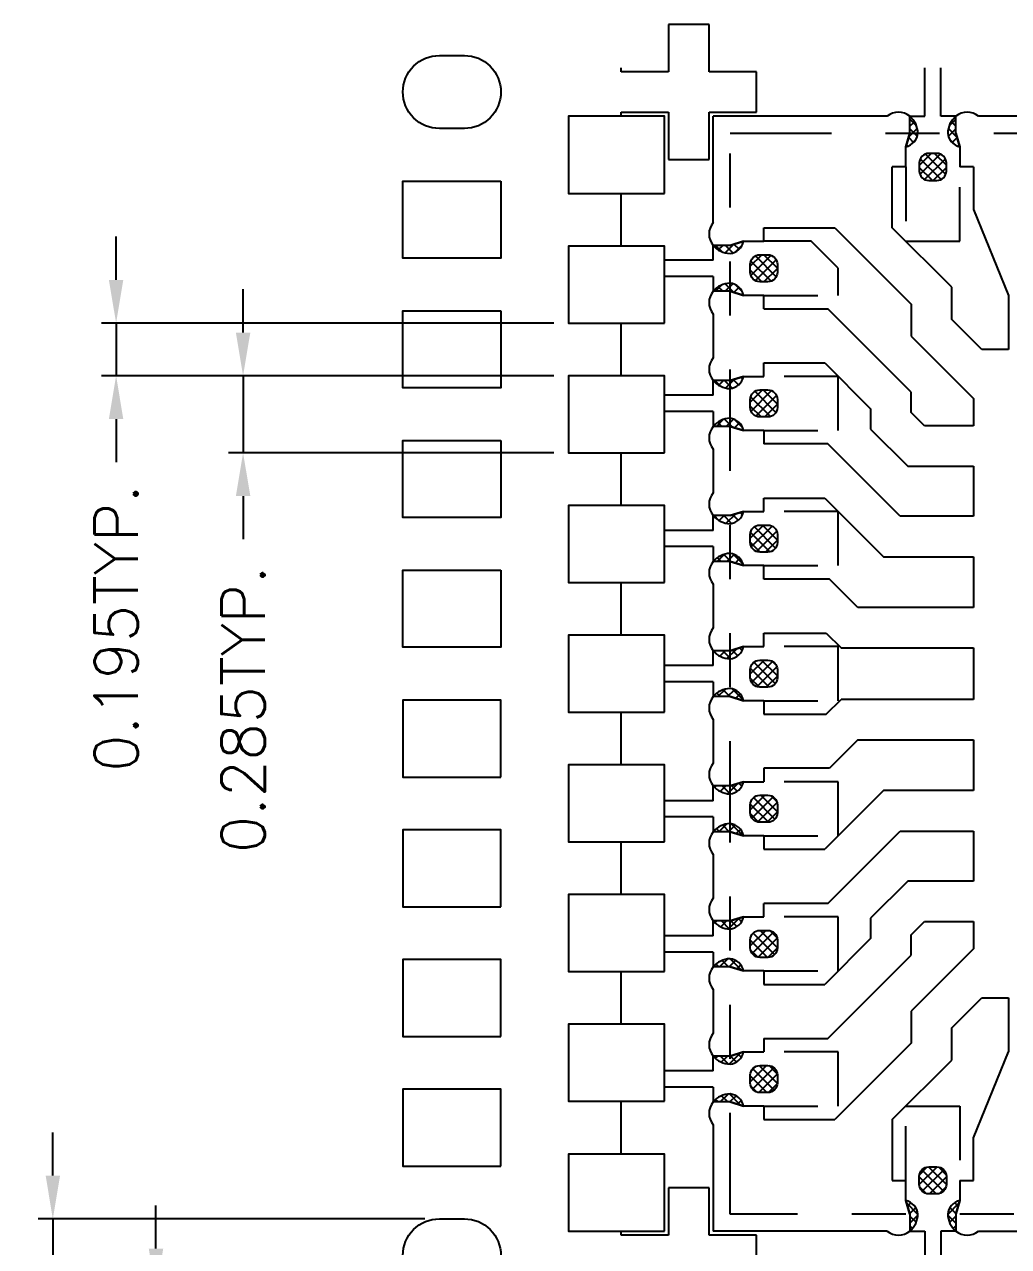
# Model space of a CAD drawing. Header units: millimetres. Extents: x 494.6 to 506.9, y 72.1 to 80.4.
# Drawn here: x 495.806 to 497.626, y 77.389 to 79.65 of the extents above; entities that cross this region are included whole.
import ezdxf

# ---------------------------------------------------------------- set-up
doc = ezdxf.new("R2010")
doc.units = ezdxf.units.MM
doc.header["$LTSCALE"] = 0.5
doc.header["$PDMODE"] = 98
doc.linetypes.add('HIDDEN', pattern=[0.375, 0.25, -0.125])
doc.linetypes.add('PHANTOM', pattern=[2.5, 1.25, -0.25, 0.25, -0.25, 0.25, -0.25])
for name, color, linetype in [('BTM', 7, 'HIDDEN'), ('DIM', 3, 'Continuous'), ('HET', 6, 'Continuous'), ('PKG', 1, 'PHANTOM')]:
    doc.layers.add(name, color=color, linetype=linetype)
doc.styles.add('SIMPLEX', font='simplex.shx', dxfattribs={"bigfont": 'AllInOneBig.shx'})
doc.dimstyles.new('Standard3', dxfattribs={"dimtxt": 0.08, "dimasz": 0.08, "dimexe": 0.027, "dimexo": 0.027, "dimgap": 0.027, "dimtad": 1, "dimdec": 3, "dimlfac": 2, "dimrnd": 0.0005, "dimzin": 1, "dimtxsty": 'SIMPLEX', "dimcen": 0.1905, "dimclrd": 256, "dimclre": 256, "dimclrt": 256, "dimazin": 3, "dimtp": 0.03, "dimtm": 0.03, "dimtfac": 0.8, "dimtdec": 3, "dimtmove": 0, "dimatfit": 3, "dimfxl": 0.05, "dimlwd": -1, "dimlwe": -1})

# ---------------------------------------------------------------- blocks, each defined once
blk = doc.blocks.new('*D288')
at = {"layer": 'Defpoints', "color": 0, "ltscale": 0.1, "transparency": 16777216}
for p in [(496.8121, 79.0974), (495.9756, 78.9999), (496.8121, 78.9999)]:
    blk.add_point(p, dxfattribs=at)
at = {"layer": 'DIM', "ltscale": 0.1, "transparency": 16777216}
for p, q in [((495.9756, 79.1774), (495.9756, 79.2574)), ((496.7851, 79.0974), (495.9486, 79.0974)), ((495.9756, 79.0974), (495.9756, 78.9999)), ((496.7851, 78.9999), (495.9486, 78.9999)), ((495.9756, 78.9199), (495.9756, 78.8399))]:
    blk.add_line(p, q, dxfattribs=at)
for points in [[(495.9622, 79.1774), (495.9889, 79.1774), (495.9756, 79.0974)], [(495.9622, 78.9199), (495.9889, 78.9199), (495.9756, 78.9999)]]:
    blk.add_solid(points, dxfattribs=at)
at = {"layer": 'DIM', "ltscale": 0.1, "transparency": 16777216, "insert": (495.9756, 78.5329), "char_height": 0.08, "attachment_point": 5, "rotation": 90, "style": 'SIMPLEX'}
blk.add_mtext('\\A1;0.195TYP.', dxfattribs=at)
blk = doc.blocks.new('*D289')
at = {"layer": 'Defpoints', "color": 0, "ltscale": 0.1, "transparency": 16777216}
for p in [(496.8121, 78.9999), (496.2104, 78.8574), (496.8121, 78.8574)]:
    blk.add_point(p, dxfattribs=at)
at = {"layer": 'DIM', "ltscale": 0.1, "transparency": 16777216}
for p, q in [((496.2104, 79.0799), (496.2104, 79.1599)), ((496.7851, 78.9999), (496.1834, 78.9999)), ((496.2104, 78.9999), (496.2104, 78.8574)), ((496.7851, 78.8574), (496.1834, 78.8574)), ((496.2104, 78.7774), (496.2104, 78.6974))]:
    blk.add_line(p, q, dxfattribs=at)
for points in [[(496.1971, 79.0799), (496.2238, 79.0799), (496.2104, 78.9999)], [(496.1971, 78.7774), (496.2238, 78.7774), (496.2104, 78.8574)]]:
    blk.add_solid(points, dxfattribs=at)
at = {"layer": 'DIM', "ltscale": 0.1, "transparency": 16777216, "insert": (496.2104, 78.3828), "char_height": 0.08, "attachment_point": 5, "rotation": 90, "style": 'SIMPLEX'}
blk.add_mtext('\\A1;0.285TYP.', dxfattribs=at)
blk = doc.blocks.new('*D290')
at = {"layer": 'Defpoints', "color": 0, "ltscale": 0.1, "transparency": 16777216}
for p in [(496.5733, 77.4399), (495.8586, 77.3049), (496.5733, 77.3049)]:
    blk.add_point(p, dxfattribs=at)
at = {"layer": 'DIM', "ltscale": 0.1, "transparency": 16777216}
for p, q in [((495.8586, 77.5199), (495.8586, 77.5999)), ((496.5463, 77.4399), (495.8316, 77.4399)), ((495.8586, 77.4399), (495.8586, 77.3049)), ((496.5463, 77.3049), (495.8316, 77.3049)), ((495.8586, 77.2249), (495.8586, 77.1449))]:
    blk.add_line(p, q, dxfattribs=at)
for points in [[(495.8453, 77.5199), (495.872, 77.5199), (495.8586, 77.4399)], [(495.8453, 77.2249), (495.872, 77.2249), (495.8586, 77.3049)]]:
    blk.add_solid(points, dxfattribs=at)
at = {"layer": 'DIM', "ltscale": 0.1, "transparency": 16777216, "insert": (495.8586, 76.8303), "char_height": 0.08, "attachment_point": 5, "rotation": 90, "style": 'SIMPLEX'}
blk.add_mtext('\\A1;0.270TYP.', dxfattribs=at)
blk = doc.blocks.new('*D291')
at = {"layer": 'Defpoints', "color": 0, "ltscale": 0.1, "transparency": 16777216}
for p in [(496.5733, 77.3049), (496.0493, 77.2074), (496.5058, 77.2074)]:
    blk.add_point(p, dxfattribs=at)
at = {"layer": 'DIM', "ltscale": 0.1, "transparency": 16777216}
for p, q in [((496.0493, 77.3849), (496.0493, 77.4649)), ((496.5463, 77.3049), (496.0223, 77.3049)), ((496.0493, 77.3049), (496.0493, 77.2074)), ((496.4788, 77.2074), (496.0223, 77.2074)), ((496.0493, 77.1274), (496.0493, 77.0474))]:
    blk.add_line(p, q, dxfattribs=at)
for points in [[(496.036, 77.3849), (496.0627, 77.3849), (496.0493, 77.3049)], [(496.036, 77.1274), (496.0627, 77.1274), (496.0493, 77.2074)]]:
    blk.add_solid(points, dxfattribs=at)
at = {"layer": 'DIM', "ltscale": 0.1, "transparency": 16777216, "insert": (496.0493, 76.7404), "char_height": 0.08, "attachment_point": 5, "rotation": 90, "style": 'SIMPLEX'}
blk.add_mtext('\\A1;0.195TYP.', dxfattribs=at)

msp = doc.modelspace()

# ---------------------------------------------------------------- hatches: boundary and pattern name
at = {"layer": 'HET', "ltscale": 0.1}
h = msp.add_hatch(dxfattribs=at)
h.set_pattern_fill('ANSI37', color=256, scale=0.004)
h.set_pattern_definition([(45, (497.108677, 79.23465), (-0.008980256, 0.008980256), []), (135, (497.108677, 79.23465), (-0.008980256, -0.008980256), [])])
h.paths.add_polyline_path([(497.13583, 79.2487), (497.11083, 79.2412), (497.07958, 79.2412, 0.2088804), (497.11083, 79.2262, 0.3233863)])
h.paths.add_polyline_path([(497.11083, 79.1712, 0.2088804), (497.07958, 79.1562), (497.11083, 79.1562), (497.13583, 79.1487, 0.3233863)])
h.paths.add_polyline_path([(497.19833, 79.2062, 0.4142136), (497.18083, 79.2237), (497.16583, 79.2237, 0.4142136), (497.14833, 79.2062), (497.14833, 79.1912, 0.4142136), (497.16583, 79.1737), (497.18083, 79.1737, 0.4142136), (497.19833, 79.1912)])
h.paths.add_polyline_path([(497.13583, 78.9987), (497.11083, 78.9912), (497.07958, 78.9912, 0.2088804), (497.11083, 78.9762, 0.3233863)])
h.paths.add_polyline_path([(497.19833, 78.9412), (497.19833, 78.9562, 0.4142136), (497.18083, 78.9737), (497.16583, 78.9737, 0.4142136), (497.14833, 78.9562), (497.14833, 78.9412, 0.4142136), (497.16583, 78.9237), (497.18083, 78.9237, 0.4142136)])
h.paths.add_polyline_path([(497.11083, 78.9212, 0.2088804), (497.07958, 78.9062), (497.11083, 78.9062), (497.13583, 78.8987, 0.3233863)])
h.paths.add_polyline_path([(497.72083, 78.8012, 0.4142136), (497.70333, 78.8187), (497.68833, 78.8187, 0.4142136), (497.67083, 78.8012), (497.67083, 78.7862, 0.4142136), (497.68833, 78.7687), (497.70333, 78.7687, 0.4142136), (497.72083, 78.7862)])
h.paths.add_polyline_path([(497.72083, 78.7012, 0.4142136), (497.70333, 78.7187), (497.68833, 78.7187, 0.4142136), (497.67083, 78.7012), (497.67083, 78.6862, 0.4142136), (497.68833, 78.6687), (497.70333, 78.6687, 0.4142136), (497.72083, 78.6862)])
h.paths.add_polyline_path([(497.72083, 78.6012, 0.4142136), (497.70333, 78.6187), (497.68833, 78.6187, 0.4142136), (497.67083, 78.6012), (497.67083, 78.5862, 0.4142136), (497.68833, 78.5687), (497.70333, 78.5687, 0.4142136), (497.72083, 78.5862)])
h.paths.add_polyline_path([(497.19833, 78.7062, 0.4142136), (497.18083, 78.7237), (497.16583, 78.7237, 0.4142136), (497.14833, 78.7062), (497.14833, 78.6912, 0.4142136), (497.16583, 78.6737), (497.18083, 78.6737, 0.4142136), (497.19833, 78.6912)])
h.paths.add_polyline_path([(497.13583, 78.7487), (497.11083, 78.7412), (497.07958, 78.7412, 0.2088804), (497.11083, 78.7262, 0.3233863)])
h.paths.add_polyline_path([(497.11083, 78.6712, 0.2088804), (497.07958, 78.6562), (497.11083, 78.6562), (497.13583, 78.6487, 0.3233863)])
h.paths.add_polyline_path([(497.13583, 78.4987), (497.11083, 78.4912), (497.07958, 78.4912, 0.2088804), (497.11083, 78.4762, 0.3233863)])
h.paths.add_polyline_path([(497.19833, 78.4562, 0.4142136), (497.18083, 78.4737), (497.16583, 78.4737, 0.4142136), (497.14833, 78.4562), (497.14833, 78.4412, 0.4142136), (497.16583, 78.4237), (497.18083, 78.4237, 0.4142136), (497.19833, 78.4412)])
h.paths.add_polyline_path([(497.11083, 78.4212, 0.2088804), (497.07958, 78.4062), (497.11083, 78.4062), (497.13583, 78.3987, 0.3233863)])
h.paths.add_polyline_path([(497.13583, 78.2487), (497.11083, 78.2412), (497.07958, 78.2412, 0.2088804), (497.11083, 78.2262, 0.3233863)])
h.paths.add_polyline_path([(497.19833, 78.2062, 0.4142136), (497.18083, 78.2237), (497.16583, 78.2237, 0.4142136), (497.14833, 78.2062), (497.14833, 78.1912, 0.4142136), (497.16583, 78.1737), (497.18083, 78.1737, 0.4142136), (497.19833, 78.1912)])
h.paths.add_polyline_path([(497.11083, 78.1712, 0.2088804), (497.07958, 78.1562), (497.11083, 78.1562), (497.13583, 78.1487, 0.3233863)])
h.paths.add_polyline_path([(497.13583, 77.9987), (497.11083, 77.9912), (497.07958, 77.9912, 0.2088804), (497.11083, 77.9762, 0.3233863)])
h.paths.add_polyline_path([(497.19833, 77.9562, 0.4142136), (497.18083, 77.9737), (497.16583, 77.9737, 0.4142136), (497.14833, 77.9562), (497.14833, 77.9412, 0.4142136), (497.16583, 77.9237), (497.18083, 77.9237, 0.4142136), (497.19833, 77.9412)])
h.paths.add_polyline_path([(497.11083, 77.9212, 0.2088804), (497.07958, 77.9062), (497.11083, 77.9062), (497.13583, 77.8987, 0.3233863)])
h.paths.add_polyline_path([(497.72083, 78.1012, 0.4142136), (497.70333, 78.1187), (497.68833, 78.1187, 0.4142136), (497.67083, 78.1012), (497.67083, 78.0862, 0.4142136), (497.68833, 78.0687), (497.70333, 78.0687, 0.4142136), (497.72083, 78.0862)])
h.paths.add_polyline_path([(497.19833, 77.7062, 0.4142136), (497.18083, 77.7237), (497.16583, 77.7237, 0.4142136), (497.14833, 77.7062), (497.14833, 77.6912, 0.4142136), (497.16583, 77.6737), (497.18083, 77.6737, 0.4142136), (497.19833, 77.6912)])
h.paths.add_polyline_path([(497.13583, 77.7487), (497.11083, 77.7412), (497.07958, 77.7412, 0.2088804), (497.11083, 77.7262, 0.3233863)])
h.paths.add_polyline_path([(497.11083, 77.6712, 0.2088804), (497.07958, 77.6562), (497.11083, 77.6562), (497.13583, 77.6487, 0.3233863)])
h.paths.add_polyline_path([(498.02083, 78.5687), (498.00583, 78.5687, 0.4142136), (497.98833, 78.5512), (497.98833, 78.5362, 0.4142136), (498.00583, 78.5187), (498.02083, 78.5187, 0.4142136), (498.03833, 78.5362), (498.03833, 78.5512, 0.4142136)])
h.paths.add_polyline_path([(498.03833, 78.6362), (498.03833, 78.6512, 0.4142136), (498.02083, 78.6687), (498.00583, 78.6687, 0.4142136), (497.98833, 78.6512), (497.98833, 78.6362, 0.4142136), (498.00583, 78.6187), (498.02083, 78.6187, 0.4142136)])
h.paths.add_polyline_path([(498.02083, 78.7687), (498.00583, 78.7687, 0.4142136), (497.98833, 78.7512), (497.98833, 78.7362, 0.4142136), (498.00583, 78.7187), (498.02083, 78.7187, 0.4142136), (498.03833, 78.7362), (498.03833, 78.7512, 0.4142136)])
h.paths.add_polyline_path([(498.03833, 78.8512, 0.4142136), (498.02083, 78.8687), (498.00583, 78.8687, 0.4142136), (497.98833, 78.8512), (497.98833, 78.8362, 0.4142136), (498.00583, 78.8187), (498.02083, 78.8187, 0.4142136), (498.03833, 78.8362)])
h.paths.add_polyline_path([(498.03833, 78.9512, 0.4142136), (498.02083, 78.9687), (498.00583, 78.9687, 0.4142136), (497.98833, 78.9512), (497.98833, 78.9362, 0.4142136), (498.00583, 78.9187), (498.02083, 78.9187, 0.4142136), (498.03833, 78.9362)])
h.paths.add_polyline_path([(497.51083, 79.3937, 0.4142136), (497.49333, 79.4112), (497.47833, 79.4112, 0.4142136), (497.46083, 79.3937), (497.46083, 79.3787, 0.4142136), (497.47833, 79.3612), (497.49333, 79.3612, 0.4142136), (497.51083, 79.3787)])
h.paths.add_polyline_path([(497.44333, 79.47995), (497.44333, 79.4487), (497.43583, 79.4237, 0.3233863), (497.45833, 79.4487, 0.2088804)])
h.paths.add_polyline_path([(497.52833, 79.47995, 0.2088804), (497.51333, 79.4487, 0.3233863), (497.53583, 79.4237), (497.52833, 79.4487)])
h.paths.add_polyline_path([(497.98333, 79.4487, 0.2088804), (497.96833, 79.47995), (497.96833, 79.4487), (497.96083, 79.4237, 0.3233863)])
h.paths.add_polyline_path([(498.09333, 79.4487), (498.09333, 79.47995, 0.2088804), (498.07833, 79.4487, 0.3233863), (498.10083, 79.4237)])
h.paths.add_polyline_path([(498.05583, 79.3937, 0.4142136), (498.03833, 79.4112), (498.02333, 79.4112, 0.4142136), (498.00583, 79.3937), (498.00583, 79.3787, 0.4142136), (498.02333, 79.3612), (498.03833, 79.3612, 0.4142136), (498.05583, 79.3787)])
h.paths.add_polyline_path([(498.03833, 79.3112), (498.02333, 79.3112, 0.4142136), (498.00583, 79.2937), (498.00583, 79.2787, 0.4142136), (498.02333, 79.2612), (498.03833, 79.2612, 0.4142136), (498.05583, 79.2787), (498.05583, 79.2937, 0.4142136)])
h.paths.add_polyline_path([(498.05583, 79.1937, 0.4142136), (498.03833, 79.2112), (498.02333, 79.2112, 0.4142136), (498.00583, 79.1937), (498.00583, 79.1787, 0.4142136), (498.02333, 79.1612), (498.03833, 79.1612, 0.4142136), (498.05583, 79.1787)])
h.paths.add_polyline_path([(498.03833, 79.1112), (498.02333, 79.1112, 0.4142136), (498.00583, 79.0937), (498.00583, 79.0787, 0.4142136), (498.02333, 79.0612), (498.03833, 79.0612, 0.4142136), (498.05583, 79.0787), (498.05583, 79.0937, 0.4142136)])
h.paths.add_polyline_path([(498.38583, 79.3937, 0.4142136), (498.36833, 79.4112), (498.35333, 79.4112, 0.4142136), (498.33583, 79.3937), (498.33583, 79.3787, 0.4142136), (498.35333, 79.3612), (498.36833, 79.3612, 0.4142136), (498.38583, 79.3787)])
h.paths.add_polyline_path([(498.31833, 79.47995), (498.31833, 79.4487), (498.31083, 79.4237, 0.3233863), (498.33333, 79.4487, 0.2088804)])
h.paths.add_polyline_path([(498.40333, 79.47995, 0.2088804), (498.38833, 79.4487, 0.3233863), (498.41083, 79.4237), (498.40333, 79.4487)])
h.paths.add_polyline_path([(498.57333, 78.9562, 0.4142136), (498.55583, 78.9737), (498.54083, 78.9737, 0.4142136), (498.52333, 78.9562), (498.52333, 78.9412, 0.4142136), (498.54083, 78.9237), (498.55583, 78.9237, 0.4142136), (498.57333, 78.9412)])
h.paths.add_polyline_path([(498.64208, 78.9912), (498.61083, 78.9912), (498.58583, 78.9987, 0.3233863), (498.61083, 78.9762, 0.2088804)])
h.paths.add_polyline_path([(498.61083, 78.9212, 0.3233863), (498.58583, 78.8987), (498.61083, 78.9062), (498.64208, 78.9062, 0.2088804)])
h.paths.add_polyline_path([(498.57333, 78.7062, 0.4142136), (498.55583, 78.7237), (498.54083, 78.7237, 0.4142136), (498.52333, 78.7062), (498.52333, 78.6912, 0.4142136), (498.54083, 78.6737), (498.55583, 78.6737, 0.4142136), (498.57333, 78.6912)])
h.paths.add_polyline_path([(498.64208, 78.7412), (498.61083, 78.7412), (498.58583, 78.7487, 0.3233863), (498.61083, 78.7262, 0.2088804)])
h.paths.add_polyline_path([(498.61083, 78.6712, 0.3233863), (498.58583, 78.6487), (498.61083, 78.6562), (498.64208, 78.6562, 0.2088804)])
h.paths.add_polyline_path([(498.64208, 78.4912), (498.61083, 78.4912), (498.58583, 78.4987, 0.3233863), (498.61083, 78.4762, 0.2088804)])
h.paths.add_polyline_path([(498.55583, 78.4237), (498.54083, 78.4237, -0.4142136), (498.52333, 78.4412), (498.52333, 78.4562, -0.4142136), (498.54083, 78.4737), (498.55583, 78.4737, -0.4142136), (498.57333, 78.4562), (498.57333, 78.4412, -0.4142136)])
h.paths.add_polyline_path([(498.61083, 78.4212, 0.3233863), (498.58583, 78.3987), (498.61083, 78.4062), (498.64208, 78.4062, 0.2088804)])
h.paths.add_polyline_path([(498.64208, 78.2412), (498.61083, 78.2412), (498.58583, 78.2487, 0.3233863), (498.61083, 78.2262, 0.2088804)])
h.paths.add_polyline_path([(498.57333, 78.1912), (498.57333, 78.2062, 0.4142136), (498.55583, 78.2237), (498.54083, 78.2237, 0.4142136), (498.52333, 78.2062), (498.52333, 78.1912, 0.4142136), (498.54083, 78.1737), (498.55583, 78.1737, 0.4142136)])
h.paths.add_polyline_path([(498.61083, 78.1712, 0.3233863), (498.58583, 78.1487), (498.61083, 78.1562), (498.64208, 78.1562, 0.2088804)])
h.paths.add_polyline_path([(498.64208, 77.9912), (498.61083, 77.9912), (498.58583, 77.9987, 0.3233863), (498.61083, 77.9762, 0.2088804)])
h.paths.add_polyline_path([(498.57333, 77.9562, 0.4142136), (498.55583, 77.9737), (498.54083, 77.9737, 0.4142136), (498.52333, 77.9562), (498.52333, 77.9412, 0.4142136), (498.54083, 77.9237), (498.55583, 77.9237, 0.4142136), (498.57333, 77.9412)])
h.paths.add_polyline_path([(498.61083, 77.9212, 0.3233863), (498.58583, 77.8987), (498.61083, 77.9062), (498.64208, 77.9062, 0.2088804)])
h.paths.add_polyline_path([(498.64208, 77.7412), (498.61083, 77.7412), (498.58583, 77.7487, 0.3233863), (498.61083, 77.7262, 0.2088804)])
h.paths.add_polyline_path([(498.57333, 77.7062, 0.4142136), (498.55583, 77.7237), (498.54083, 77.7237, 0.4142136), (498.52333, 77.7062), (498.52333, 77.6912, 0.4142136), (498.54083, 77.6737), (498.55583, 77.6737, 0.4142136), (498.57333, 77.6912)])
h.paths.add_polyline_path([(498.61083, 77.6712, 0.3233863), (498.58583, 77.6487), (498.61083, 77.6562), (498.64208, 77.6562, 0.2088804)])
h.paths.add_polyline_path([(497.78583, 77.7187, 0.4142136), (497.76833, 77.7362), (497.75333, 77.7362, 0.4142136), (497.73583, 77.7187), (497.73583, 77.7037, 0.4142136), (497.75333, 77.6862), (497.76833, 77.6862, 0.4142136), (497.78583, 77.7037)])
h.paths.add_polyline_path([(497.78583, 77.6187, 0.4142136), (497.76833, 77.6362), (497.75333, 77.6362, 0.4142136), (497.73583, 77.6187), (497.73583, 77.6037, 0.4142136), (497.75333, 77.5862), (497.76833, 77.5862, 0.4142136), (497.78583, 77.6037)])
h.paths.add_polyline_path([(497.76833, 77.5362), (497.75333, 77.5362, 0.4142136), (497.73583, 77.5187), (497.73583, 77.5037, 0.4142136), (497.75333, 77.4862), (497.76833, 77.4862, 0.4142136), (497.78583, 77.5037), (497.78583, 77.5187, 0.4142136)])
h.paths.add_polyline_path([(497.51083, 77.5187, 0.4142136), (497.49333, 77.5362), (497.47833, 77.5362, 0.4142136), (497.46083, 77.5187), (497.46083, 77.5037, 0.4142136), (497.47833, 77.4862), (497.49333, 77.4862, 0.4142136), (497.51083, 77.5037)])
h.paths.add_polyline_path([(497.43583, 77.4737), (497.44333, 77.4487), (497.44333, 77.41745), (497.44333, 77.41745, 0.2088803), (497.45833, 77.4487, 0.3233863)])
h.paths.add_polyline_path([(497.52833, 77.4487), (497.53583, 77.4737, 0.3233863), (497.51333, 77.4487, 0.2088804), (497.52833, 77.41745)])
h.paths.add_polyline_path([(497.71083, 77.4737), (497.71833, 77.4487), (497.71833, 77.41745), (497.71833, 77.41745, 0.2088803), (497.73333, 77.4487, 0.3233863)])
h.paths.add_polyline_path([(497.81083, 77.4737, 0.3233863), (497.78833, 77.4487, 0.2088804), (497.80333, 77.41745), (497.80333, 77.4487)])

# ---------------------------------------------------------------- linework, layer by layer
at = {"ltscale": 0.01}
for p, q in [((497.40129, 79.47995), (497.07958, 79.47995)), ((497.66879, 79.47995), (497.57036, 79.47995)), ((497.43583, 79.3862), (497.41083, 79.3862)), ((497.56083, 79.3862), (497.53583, 79.3862)), ((497.56083, 79.3862), (497.56083, 79.30735)), ((497.17333, 79.1237), (497.29189, 79.1237)), ((497.17333, 77.7737), (497.29189, 77.7737)), ((497.56083, 77.5112), (497.56083, 77.58977)), ((497.40129, 77.41745), (497.07958, 77.41745)), ((497.57036, 77.41745), (497.67629, 77.41745))]:
    msp.add_line(p, q, dxfattribs=at)
for p, q in [((497.07958, 79.28323), (497.07958, 79.47995)), ((497.44333, 79.4487), (497.44333, 79.47995)), ((497.52833, 79.4487), (497.52833, 79.47995)), ((497.44333, 79.4487), (497.43583, 79.4237)), ((497.52833, 79.4487), (497.53583, 79.4237)), ((497.43583, 79.3862), (497.43583, 79.4237)), ((497.53583, 79.4237), (497.53583, 79.3862)), ((497.41083, 79.2737), (497.41083, 79.3862)), ((497.17333, 79.2487), (497.17333, 79.2737)), ((497.17333, 79.2737), (497.30476, 79.2737)), ((497.30476, 79.2737), (497.44584, 79.13261)), ((497.52084, 79.16368), (497.41083, 79.2737)), ((497.11083, 79.2412), (497.07958, 79.2412)), ((497.11083, 79.2412), (497.13583, 79.2487)), ((497.13583, 79.2487), (497.17333, 79.2487)), ((497.11083, 79.1562), (497.07958, 79.1562)), ((497.11083, 79.1562), (497.13583, 79.1487)), ((497.17333, 79.1487), (497.13583, 79.1487)), ((497.17333, 79.1237), (497.17333, 79.1487)), ((497.52084, 79.10414), (497.52084, 79.16368)), ((497.62583, 79.1487), (497.62583, 79.04871)), ((497.44583, 78.96976), (497.29189, 79.1237)), ((497.44584, 79.13261), (497.44584, 79.07308)), ((497.07958, 79.11416), (497.07958, 79.03323)), ((497.57627, 79.04871), (497.52084, 79.10414)), ((497.44584, 79.07308), (497.56083, 78.95809)), ((497.62583, 79.04871), (497.57627, 79.04871)), ((497.17333, 78.9987), (497.17333, 79.0237)), ((497.17333, 79.0237), (497.28583, 79.0237)), ((497.28583, 79.0237), (497.37083, 78.9387)), ((497.11083, 78.9912), (497.07958, 78.9912)), ((497.11083, 78.9912), (497.13583, 78.9987)), ((497.13583, 78.9987), (497.17333, 78.9987)), ((497.44583, 78.93213), (497.44583, 78.96976)), ((497.56083, 78.95809), (497.56083, 78.90745)), ((497.37083, 78.9387), (497.37083, 78.90106)), ((497.47051, 78.90745), (497.44583, 78.93213)), ((497.11083, 78.9062), (497.07958, 78.9062)), ((497.11083, 78.9062), (497.13583, 78.8987)), ((497.17333, 78.8987), (497.13583, 78.8987)), ((497.17333, 78.8987), (497.17333, 78.8737)), ((497.37083, 78.90106), (497.43944, 78.83245)), ((497.56083, 78.90745), (497.47051, 78.90745)), ((497.29189, 78.8737), (497.17333, 78.8737)), ((497.42564, 78.73995), (497.29189, 78.8737)), ((497.07958, 78.86416), (497.07958, 78.78323)), ((497.43944, 78.83245), (497.56083, 78.83245)), ((497.56083, 78.83245), (497.56083, 78.73995)), ((497.17333, 78.7487), (497.17333, 78.7737)), ((497.17333, 78.7737), (497.28583, 78.7737)), ((497.28583, 78.7737), (497.39458, 78.66495)), ((497.11083, 78.7412), (497.07958, 78.7412)), ((497.11083, 78.7412), (497.13583, 78.7487)), ((497.13583, 78.7487), (497.17333, 78.7487)), ((497.56083, 78.73995), (497.42564, 78.73995)), ((497.11083, 78.6562), (497.07958, 78.6562)), ((497.11083, 78.6562), (497.13583, 78.6487)), ((497.17333, 78.6487), (497.13583, 78.6487)), ((497.17333, 78.6237), (497.17333, 78.6487)), ((497.39458, 78.66495), (497.56083, 78.66495)), ((497.56083, 78.66495), (497.56083, 78.5712)), ((497.29463, 78.6237), (497.17333, 78.6237)), ((497.34713, 78.5712), (497.29463, 78.6237)), ((497.07958, 78.61416), (497.07958, 78.53323)), ((497.56083, 78.5712), (497.34713, 78.5712)), ((497.17333, 78.4987), (497.17333, 78.5237)), ((497.17333, 78.5237), (497.28857, 78.5237)), ((497.28857, 78.5237), (497.31607, 78.4962)), ((497.11083, 78.4912), (497.07958, 78.4912)), ((497.11083, 78.4912), (497.13583, 78.4987)), ((497.13583, 78.4987), (497.17333, 78.4987)), ((497.31607, 78.4962), (497.56083, 78.4962)), ((497.56083, 78.4962), (497.56083, 78.4012)), ((497.11083, 78.4062), (497.07958, 78.4062)), ((497.11083, 78.4062), (497.13583, 78.3987)), ((497.17333, 78.3987), (497.13583, 78.3987)), ((497.17333, 78.3987), (497.17333, 78.3737)), ((497.28857, 78.3737), (497.31607, 78.4012)), ((497.56083, 78.4012), (497.31607, 78.4012)), ((497.07958, 78.36416), (497.07958, 78.28323)), ((497.17333, 78.3737), (497.28857, 78.3737)), ((497.34713, 78.3262), (497.29463, 78.2737)), ((497.34713, 78.3262), (497.56083, 78.3262)), ((497.56083, 78.3262), (497.56083, 78.23245)), ((497.17333, 78.2737), (497.17333, 78.2487)), ((497.29463, 78.2737), (497.17333, 78.2737)), ((497.11083, 78.2412), (497.07958, 78.2412)), ((497.11083, 78.2412), (497.13583, 78.2487)), ((497.13583, 78.2487), (497.17333, 78.2487)), ((497.39458, 78.23245), (497.28583, 78.1237)), ((497.56083, 78.23245), (497.39458, 78.23245)), ((497.11083, 78.1562), (497.07958, 78.1562)), ((497.11083, 78.1562), (497.13583, 78.1487)), ((497.29189, 78.0237), (497.42564, 78.15745)), ((497.42564, 78.15745), (497.56083, 78.15745)), ((497.56083, 78.15745), (497.56083, 78.06495)), ((497.17333, 78.1487), (497.13583, 78.1487)), ((497.17333, 78.1487), (497.17333, 78.1237)), ((497.07958, 78.11416), (497.07958, 78.03323)), ((497.17333, 78.1237), (497.28583, 78.1237)), ((497.43944, 78.06495), (497.37083, 77.99633)), ((497.56083, 78.06495), (497.43944, 78.06495)), ((497.29189, 78.0237), (497.17333, 78.0237)), ((497.17333, 77.9987), (497.17333, 78.0237)), ((497.11083, 77.9912), (497.07958, 77.9912)), ((497.11083, 77.9912), (497.13583, 77.9987)), ((497.13583, 77.9987), (497.17333, 77.9987)), ((497.37083, 77.99633), (497.37083, 77.9587)), ((497.44583, 77.96527), (497.47051, 77.98995)), ((497.47051, 77.98995), (497.56083, 77.98995)), ((497.56083, 77.98995), (497.56083, 77.9393)), ((497.37083, 77.9587), (497.28583, 77.8737)), ((497.44583, 77.92763), (497.44583, 77.96527)), ((497.29189, 77.7737), (497.44583, 77.92763)), ((497.56083, 77.9393), (497.44584, 77.82432)), ((497.11083, 77.9062), (497.07958, 77.9062)), ((497.11083, 77.9062), (497.13583, 77.8987)), ((497.17333, 77.8987), (497.13583, 77.8987)), ((497.17333, 77.8987), (497.17333, 77.8737)), ((497.07958, 77.86416), (497.07958, 77.78323)), ((497.17333, 77.8737), (497.28583, 77.8737)), ((497.52084, 77.79325), (497.57627, 77.84868)), ((497.57627, 77.84868), (497.62583, 77.84868)), ((497.62583, 77.84868), (497.62583, 77.74879)), ((497.44584, 77.82432), (497.44584, 77.76478)), ((497.52084, 77.73371), (497.52084, 77.79325)), ((497.17333, 77.7737), (497.17333, 77.7487)), ((497.44584, 77.76478), (497.30476, 77.6237)), ((497.11083, 77.7412), (497.13583, 77.7487)), ((497.13583, 77.7487), (497.17333, 77.7487)), ((497.56083, 77.58977), (497.62583, 77.74879)), ((497.11083, 77.7412), (497.07958, 77.7412)), ((497.41083, 77.6237), (497.52084, 77.73371)), ((497.11083, 77.6562), (497.07958, 77.6562)), ((497.11083, 77.6562), (497.13583, 77.6487)), ((497.17333, 77.6487), (497.13583, 77.6487)), ((497.17333, 77.6487), (497.17333, 77.6237)), ((497.07958, 77.61416), (497.07958, 77.41745)), ((497.17333, 77.6237), (497.30476, 77.6237)), ((497.41083, 77.6237), (497.41083, 77.5112)), ((497.41083, 77.5112), (497.43583, 77.5112)), ((497.43583, 77.4737), (497.43583, 77.5112)), ((497.53583, 77.5112), (497.56083, 77.5112)), ((497.53583, 77.5112), (497.53583, 77.4737)), ((497.44333, 77.4487), (497.43583, 77.4737)), ((497.52833, 77.4487), (497.53583, 77.4737)), ((497.44333, 77.4487), (497.44333, 77.41745)), ((497.52833, 77.4487), (497.52833, 77.41745))]:
    msp.add_line(p, q)
at = {"linetype": 'ByBlock'}
for p, q in [((497.43583, 79.4237), (497.44333, 79.4487)), ((497.53583, 79.4237), (497.52833, 79.4487)), ((497.13583, 79.2487), (497.11083, 79.2412)), ((497.13583, 79.1487), (497.11083, 79.1562)), ((497.13583, 78.9987), (497.11083, 78.9912)), ((497.13583, 78.8987), (497.11083, 78.9062)), ((497.13583, 78.7487), (497.11083, 78.7412)), ((497.13583, 78.6487), (497.11083, 78.6562)), ((497.13583, 78.4987), (497.11083, 78.4912)), ((497.13583, 78.3987), (497.11083, 78.4062)), ((497.13583, 78.2487), (497.11083, 78.2412)), ((497.13583, 78.1487), (497.11083, 78.1562)), ((497.13583, 77.9987), (497.11083, 77.9912)), ((497.13583, 77.8987), (497.11083, 77.9062)), ((497.13583, 77.7487), (497.11083, 77.7412)), ((497.13583, 77.6487), (497.11083, 77.6562)), ((497.43583, 77.4737), (497.44333, 77.4487)), ((497.53583, 77.4737), (497.52833, 77.4487))]:
    msp.add_line(p, q, dxfattribs=at)
at = {"ltscale": 0.1}
msp.add_line((497.56083, 79.30735), (497.62583, 79.1487), dxfattribs=at)
at = {"ltscale": 0.3}
for points in [[(496.68708, 79.52495), (496.68708, 79.52495, -0.4142136), (496.61958, 79.45745), (496.57333, 79.45745, -0.4142136), (496.50583, 79.52495), (496.50583, 79.52495, -0.4142136), (496.57333, 79.59245), (496.61958, 79.59245, -0.4142136)], [(496.68708, 77.37245), (496.68708, 77.37245, -0.4142136), (496.61958, 77.30495), (496.57333, 77.30495, -0.4142136), (496.50583, 77.37245), (496.50583, 77.37245, -0.4142136), (496.57333, 77.43995), (496.61958, 77.43995, -0.4142136)]]:
    msp.add_lwpolyline(points, format="xyb", close=True, dxfattribs=at)
for points in [[(496.98958, 79.33745), (496.98958, 79.47995), (496.81208, 79.47995), (496.81208, 79.33745)], [(496.68708, 79.35995), (496.68708, 79.21745), (496.50583, 79.21745), (496.50583, 79.35995)], [(496.98958, 79.09745), (496.98958, 79.23995), (496.81208, 79.23995), (496.81208, 79.09745)], [(496.68708, 79.11995), (496.68708, 78.97745), (496.50583, 78.97745), (496.50583, 79.11995)], [(496.98958, 78.85745), (496.98958, 78.99995), (496.81208, 78.99995), (496.81208, 78.85745)], [(496.68708, 78.87995), (496.68708, 78.73745), (496.50583, 78.73745), (496.50583, 78.87995)], [(496.98958, 78.61745), (496.98958, 78.75995), (496.81208, 78.75995), (496.81208, 78.61745)], [(496.68708, 78.63995), (496.68708, 78.49745), (496.50583, 78.49745), (496.50583, 78.63995)], [(496.98958, 78.37745), (496.98958, 78.51995), (496.81208, 78.51995), (496.81208, 78.37745)], [(496.68708, 78.25745), (496.68708, 78.39995), (496.50583, 78.39995), (496.50583, 78.25745)], [(496.98958, 78.13745), (496.98958, 78.27995), (496.81208, 78.27995), (496.81208, 78.13745)], [(496.68708, 78.01745), (496.68708, 78.15995), (496.50583, 78.15995), (496.50583, 78.01745)], [(496.98958, 77.89745), (496.98958, 78.03995), (496.81208, 78.03995), (496.81208, 77.89745)], [(496.68708, 77.77745), (496.68708, 77.91995), (496.50583, 77.91995), (496.50583, 77.77745)], [(496.98958, 77.65745), (496.98958, 77.79995), (496.81208, 77.79995), (496.81208, 77.65745)], [(496.68708, 77.53745), (496.68708, 77.67995), (496.50583, 77.67995), (496.50583, 77.53745)], [(496.98958, 77.41745), (496.98958, 77.55995), (496.81208, 77.55995), (496.81208, 77.41745)]]:
    msp.add_lwpolyline(points, close=True, dxfattribs=at)
for points in [[(497.46083, 79.3937), (497.46083, 79.3787, 0.4142136), (497.47833, 79.3612), (497.49333, 79.3612, 0.4142136), (497.51083, 79.3787), (497.51083, 79.3937, 0.4142136), (497.49333, 79.4112), (497.47833, 79.4112, 0.4142136)], [(497.16583, 79.2237), (497.18083, 79.2237, -0.4142136), (497.19833, 79.2062), (497.19833, 79.1912, -0.4142136), (497.18083, 79.1737), (497.16583, 79.1737, -0.4142136), (497.14833, 79.1912), (497.14833, 79.2062, -0.4142136)], [(497.16583, 78.9737), (497.18083, 78.9737, -0.4142136), (497.19833, 78.9562), (497.19833, 78.9412, -0.4142136), (497.18083, 78.9237), (497.16583, 78.9237, -0.4142136), (497.14833, 78.9412), (497.14833, 78.9562, -0.4142136)], [(497.16583, 78.7237), (497.18083, 78.7237, -0.4142136), (497.19833, 78.7062), (497.19833, 78.6912, -0.4142136), (497.18083, 78.6737), (497.16583, 78.6737, -0.4142136), (497.14833, 78.6912), (497.14833, 78.7062, -0.4142136)], [(497.16583, 78.4737), (497.18083, 78.4737, -0.4142136), (497.19833, 78.4562), (497.19833, 78.4412, -0.4142136), (497.18083, 78.4237), (497.16583, 78.4237, -0.4142136), (497.14833, 78.4412), (497.14833, 78.4562, -0.4142136)], [(497.16583, 78.2237), (497.18083, 78.2237, -0.4142136), (497.19833, 78.2062), (497.19833, 78.1912, -0.4142136), (497.18083, 78.1737), (497.16583, 78.1737, -0.4142136), (497.14833, 78.1912), (497.14833, 78.2062, -0.4142136)], [(497.16583, 77.9737), (497.18083, 77.9737, -0.4142136), (497.19833, 77.9562), (497.19833, 77.9412, -0.4142136), (497.18083, 77.9237), (497.16583, 77.9237, -0.4142136), (497.14833, 77.9412), (497.14833, 77.9562, -0.4142136)], [(497.16583, 77.7237), (497.18083, 77.7237, -0.4142136), (497.19833, 77.7062), (497.19833, 77.6912, -0.4142136), (497.18083, 77.6737), (497.16583, 77.6737, -0.4142136), (497.14833, 77.6912), (497.14833, 77.7062, -0.4142136)], [(497.46083, 77.5037), (497.46083, 77.5187, -0.4142136), (497.47833, 77.5362), (497.49333, 77.5362, -0.4142136), (497.51083, 77.5187), (497.51083, 77.5037, -0.4142136), (497.49333, 77.4862), (497.47833, 77.4862, -0.4142136)]]:
    msp.add_lwpolyline(points, format="xyb", close=True)
at = {"ltscale": 0.1}
for centre, radius, start, end in [((497.42231, 79.45425), 0.0332, 50.72216, 129.27784), ((497.54934, 79.45425), 0.0332, 50.72216, 129.27784), ((497.41506, 79.44715), 0.0433, 2.04435, 49.23766), ((497.5566, 79.44715), 0.0433, 130.76234, 177.95565), ((497.42977, 79.45177), 0.02872, 282.17154, 353.85363), ((497.54188, 79.45177), 0.02872, 186.14637, 257.82846), ((497.10527, 79.26221), 0.0332, 140.72216, 219.27784), ((497.11237, 79.26947), 0.0433, 220.76234, 267.95565), ((497.10775, 79.25475), 0.02872, 276.14637, 347.82846), ((497.11237, 79.12793), 0.0433, 92.04435, 139.23766), ((497.10775, 79.14264), 0.02872, 12.17154, 83.85363), ((497.10527, 79.13518), 0.0332, 140.72216, 219.27784), ((497.10527, 79.01221), 0.0332, 140.72216, 219.27784), ((497.11237, 79.01947), 0.0433, 220.76234, 267.95565), ((497.10775, 79.00475), 0.02872, 276.14637, 347.82846), ((497.11237, 78.87793), 0.0433, 92.04435, 139.23766), ((497.10775, 78.89264), 0.02872, 12.17154, 83.85363), ((497.10527, 78.88518), 0.0332, 140.72216, 219.27784), ((497.10527, 78.76221), 0.0332, 140.72216, 219.27784), ((497.11237, 78.76947), 0.0433, 220.76234, 267.95565), ((497.10775, 78.75475), 0.02872, 276.14637, 347.82846), ((497.11237, 78.62793), 0.0433, 92.04435, 139.23766), ((497.10775, 78.64264), 0.02872, 12.17154, 83.85363), ((497.10527, 78.63518), 0.0332, 140.72216, 219.27784), ((497.10527, 78.51221), 0.0332, 140.72216, 219.27784), ((497.11237, 78.51947), 0.0433, 220.76234, 267.95565), ((497.10775, 78.50475), 0.02872, 276.14637, 347.82846), ((497.11237, 78.37793), 0.0433, 92.04435, 139.23766), ((497.10775, 78.39264), 0.02872, 12.17154, 83.85363), ((497.10527, 78.38518), 0.0332, 140.72216, 219.27784), ((497.10527, 78.26221), 0.0332, 140.72216, 219.27784), ((497.11237, 78.26947), 0.0433, 220.76234, 267.95565), ((497.10775, 78.25475), 0.02872, 276.14637, 347.82846), ((497.10527, 78.13518), 0.0332, 140.72216, 219.27784), ((497.11237, 78.12793), 0.0433, 92.04435, 139.23766), ((497.10775, 78.14264), 0.02872, 12.17154, 83.85363), ((497.10527, 78.01221), 0.0332, 140.72216, 219.27784), ((497.11237, 78.01947), 0.0433, 220.76234, 267.95565), ((497.10775, 78.00475), 0.02872, 276.14637, 347.82846), ((497.10527, 77.88518), 0.0332, 140.72216, 219.27784), ((497.11237, 77.87793), 0.0433, 92.04435, 139.23766), ((497.10775, 77.89264), 0.02872, 12.17154, 83.85363), ((497.10527, 77.76221), 0.0332, 140.72216, 219.27784), ((497.10775, 77.75475), 0.02872, 276.14637, 347.82846), ((497.11237, 77.76947), 0.0433, 220.76234, 267.95565), ((497.10527, 77.63518), 0.0332, 140.72216, 219.27784), ((497.11237, 77.62793), 0.0433, 92.04435, 139.23766), ((497.10775, 77.64264), 0.02872, 12.17154, 83.85363), ((497.42977, 77.44562), 0.02872, 6.14637, 77.82846), ((497.54188, 77.44562), 0.02872, 102.17154, 173.85363), ((497.41506, 77.45024), 0.0433, 310.76234, 357.95565), ((497.5566, 77.45024), 0.0433, 182.04435, 229.23766), ((497.42231, 77.44314), 0.0332, 230.72216, 309.27784), ((497.54934, 77.44314), 0.0332, 230.72216, 309.27784)]:
    msp.add_arc(centre, radius, start, end, dxfattribs=at)
at = {"layer": 'BTM', "ltscale": 0.3}
for p, q in [((497.47083, 79.47995), (497.47083, 79.56995)), ((497.50083, 79.47995), (497.50083, 79.56995)), ((497.44333, 79.47995), (497.47083, 79.47995)), ((497.52833, 79.47995), (497.50083, 79.47995)), ((497.43583, 79.3862), (497.43583, 79.2487)), ((497.53583, 79.2487), (497.53583, 79.3862)), ((496.90958, 79.23995), (496.90958, 79.33745)), ((497.07958, 79.2137), (497.07958, 79.2412)), ((497.26083, 79.2487), (497.17333, 79.2487)), ((497.31083, 79.1987), (497.26083, 79.2487)), ((497.43583, 79.2487), (497.53583, 79.2487)), ((497.07958, 79.2137), (496.98958, 79.2137)), ((497.31083, 79.1487), (497.31083, 79.1987)), ((497.07958, 79.1837), (496.98958, 79.1837)), ((497.07958, 79.1837), (497.07958, 79.1562)), ((496.90958, 78.99995), (496.90958, 79.09745)), ((497.07958, 78.9637), (497.07958, 78.9912)), ((497.31083, 78.9987), (497.17333, 78.9987)), ((497.31083, 78.8987), (497.31083, 78.9987)), ((497.07958, 78.9637), (496.98958, 78.9637)), ((497.07958, 78.9337), (496.98958, 78.9337)), ((497.07958, 78.9337), (497.07958, 78.9062)), ((497.17333, 78.8987), (497.31083, 78.8987)), ((496.90958, 78.75995), (496.90958, 78.85745)), ((497.07958, 78.7137), (497.07958, 78.7412)), ((497.31083, 78.7487), (497.17333, 78.7487)), ((497.31083, 78.6487), (497.31083, 78.7487)), ((497.07958, 78.7137), (496.98958, 78.7137)), ((497.07958, 78.6837), (496.98958, 78.6837)), ((497.07958, 78.6837), (497.07958, 78.6562)), ((497.17333, 78.6487), (497.31083, 78.6487)), ((496.90958, 78.51995), (496.90958, 78.61745)), ((497.07958, 78.4637), (497.07958, 78.4912)), ((497.31083, 78.4987), (497.17333, 78.4987)), ((497.31083, 78.3987), (497.31083, 78.4987)), ((497.07958, 78.4637), (496.98958, 78.4637)), ((497.07958, 78.4337), (496.98958, 78.4337)), ((497.07958, 78.4337), (497.07958, 78.4062)), ((497.17333, 78.3987), (497.31083, 78.3987)), ((496.90958, 78.27995), (496.90958, 78.37745)), ((497.07958, 78.2137), (497.07958, 78.2412)), ((497.31083, 78.2487), (497.17333, 78.2487)), ((497.31083, 78.1487), (497.31083, 78.2487)), ((497.07958, 78.2137), (496.98958, 78.2137)), ((497.07958, 78.1837), (496.98958, 78.1837)), ((497.07958, 78.1837), (497.07958, 78.1562)), ((496.90958, 78.03995), (496.90958, 78.13745)), ((497.17333, 78.1487), (497.31083, 78.1487)), ((497.07958, 77.9637), (497.07958, 77.9912)), ((497.31083, 77.9987), (497.17333, 77.9987)), ((497.31083, 77.8987), (497.31083, 77.9987)), ((497.07958, 77.9637), (496.98958, 77.9637)), ((497.07958, 77.9337), (496.98958, 77.9337)), ((497.07958, 77.9337), (497.07958, 77.9062)), ((496.90958, 77.79995), (496.90958, 77.89745)), ((497.17333, 77.8987), (497.31083, 77.8987)), ((497.31083, 77.7487), (497.17333, 77.7487)), ((497.31083, 77.6487), (497.31083, 77.7487)), ((497.07958, 77.7137), (497.07958, 77.7412)), ((497.07958, 77.7137), (496.98958, 77.7137)), ((497.07958, 77.6837), (496.98958, 77.6837)), ((497.07958, 77.6837), (497.07958, 77.6562)), ((496.90958, 77.55995), (496.90958, 77.65745)), ((497.17333, 77.6487), (497.31083, 77.6487)), ((497.43583, 77.5112), (497.43583, 77.6487)), ((497.43583, 77.6487), (497.53583, 77.6487)), ((497.53583, 77.6487), (497.53583, 77.5112)), ((497.44333, 77.41745), (497.47083, 77.41745)), ((497.47083, 77.41745), (497.47083, 77.32745)), ((497.52833, 77.41745), (497.50083, 77.41745)), ((497.50083, 77.41745), (497.50083, 77.32745))]:
    msp.add_line(p, q, dxfattribs=at)
at = {"layer": 'BTM', "ltscale": 0.2}
msp.add_line((497.17333, 79.1487), (497.31083, 79.1487), dxfattribs=at)
at = {"layer": 'BTM', "ltscale": 0.3}
for points in [[(496.90958, 79.47995), (496.90958, 79.48745), (496.99708, 79.48745), (496.99708, 79.39995), (497.07208, 79.39995), (497.07208, 79.48745), (497.15958, 79.48745), (497.15958, 79.56245), (497.07208, 79.56245), (497.07208, 79.64995), (496.99708, 79.64995), (496.99708, 79.56245), (496.90958, 79.56245), (496.90958, 79.56995)], [(496.90958, 77.32745), (496.90958, 77.33495), (496.99708, 77.33495), (496.99708, 77.24745), (497.07208, 77.24745), (497.07208, 77.33495), (497.15958, 77.33495), (497.15958, 77.40995), (497.07208, 77.40995), (497.07208, 77.49745), (496.99708, 77.49745), (496.99708, 77.40995), (496.90958, 77.40995), (496.90958, 77.41745)]]:
    msp.add_lwpolyline(points, dxfattribs=at)
at = {"layer": 'PKG', "ltscale": 0.3}
msp.add_lwpolyline([(497.11083, 79.4487), (498.61083, 79.4487), (498.61083, 77.4487), (497.11083, 77.4487)], close=True, dxfattribs=at)

# ---------------------------------------------------------------- dimensions: what is measured, and where the dimension line sits
at = {"layer": 'DIM', "ltscale": 0.1}
for base, p1, p2, picture, middle in [((495.97556, 78.99995), (496.81208, 79.09745), (496.81208, 78.99995), '*D288', (495.97556, 78.53295)), ((496.21044, 78.85745), (496.81208, 78.99995), (496.81208, 78.85745), '*D289', (496.21044, 78.38283)), ((495.85863, 77.30495), (496.57333, 77.43995), (496.57333, 77.30495), '*D290', (495.85863, 76.83033)), ((496.04933, 77.20745), (496.57333, 77.30495), (496.50583, 77.20745), '*D291', (496.04933, 76.74045))]:
    dim = msp.add_linear_dim(base=base, p1=p1, p2=p2, angle=90, text='<>TYP.', dimstyle='Standard3', dxfattribs=at)
    dim.commit()
    dim.dimension.update_dxf_attribs({"geometry": picture, "text_midpoint": middle})

doc.saveas('drawing.dxf')
